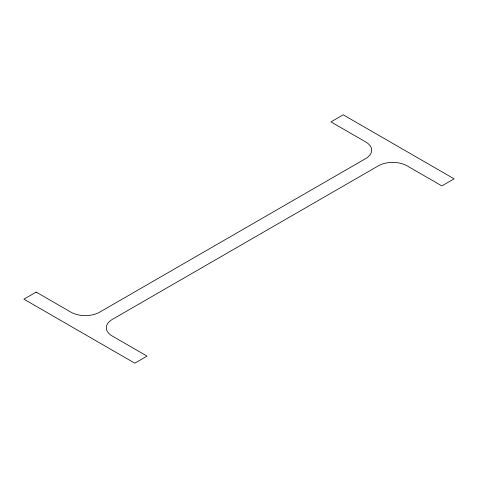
<?xml version="1.0" encoding="UTF-8"?>
<svg xmlns="http://www.w3.org/2000/svg" width="478" height="478" viewBox="0 0 478 478"><rect width="100%" height="100%" fill="white"/><g stroke="black" fill="none" stroke-linecap="round" stroke-linejoin="round"><path stroke-width="0.72" d="M36.161 292.088L23.9 299.168L134.79 363.184L147.045 356.11L112.258 336.028A20.297 11.717 0 0 1 112.258 319.453L378.355 165.83A20.297 11.717 0 0 1 407.053 165.83L441.839 185.912L454.1 178.832L343.21 114.816L330.955 121.89L365.742 141.972A20.297 11.717 0 0 1 365.742 158.547L99.645 312.17A20.297 11.717 0 0 1 70.947 312.17L36.161 292.088"/></g></svg>
